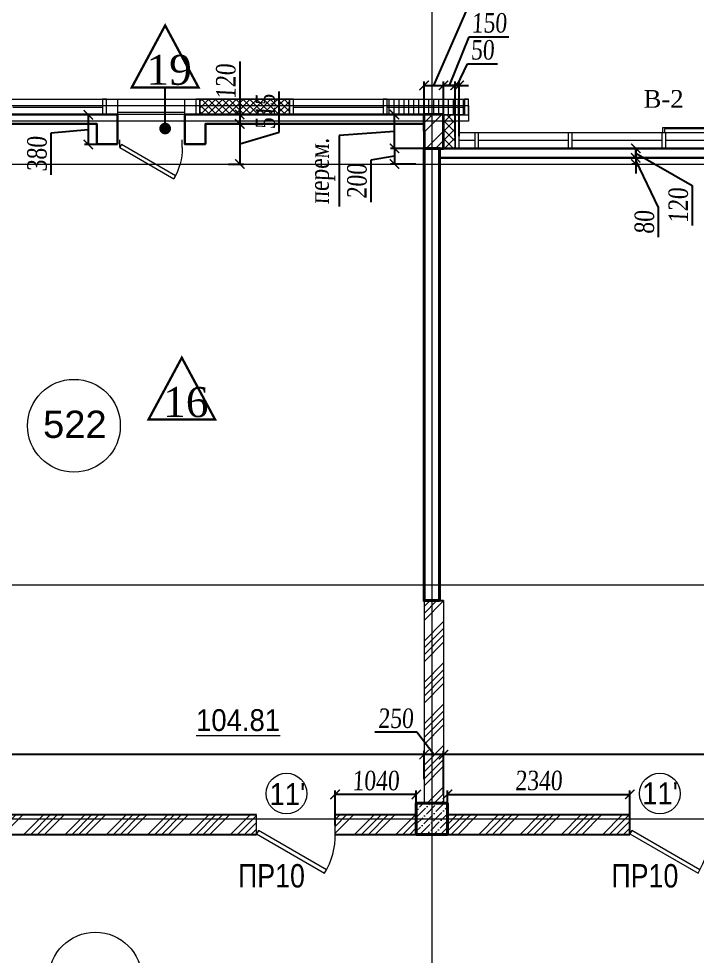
# Model space of a CAD drawing. Header units: inches. Extents: x -407541 to 6688123, y -998590 to 1205599.
# Drawn here: x 139605 to 148307, y 261675 to 273700 of the extents above; entities that cross this region are included whole.
import ezdxf

# ---------------------------------------------------------------- set-up
doc = ezdxf.new("R2010")
doc.units = ezdxf.units.IN
doc.header["$MEASUREMENT"] = 0
doc.linetypes.add('ACAD_ISO04W100', pattern=[30, 24, -3, 0, -3])
for name, color, linetype, lineweight in [('ведомость витражей', 224, 'Continuous', 13), ('ведомость проемов', 3, 'Continuous', 9), ('ВЕНТ фасад', 230, 'Continuous', 9), ('ВИТРАЖ', 145, 'Continuous', 9), ('двери', 123, 'Continuous', 13), ('КИРПИЧ', 30, 'Continuous', 35), ('марки полов', 140, 'Continuous', 5), ('МОНОЛИТ', 5, 'Continuous', 40), ('Ограждения', 110, 'Continuous', 18), ('Оси', 254, 'ACAD_ISO04W100', 5), ('ПЕРЕГОРОДКА', 7, 'Continuous', 25), ('Перемычки', 21, 'Continuous', 13), ('площади', 40, 'Continuous', 9), ('размер внутр', 142, 'Continuous', 5), ('УТЕПЛИТЕЛЬ', 92, 'Continuous', 9), ('Цоколь', 21, 'Continuous', 30), ('Штриховка', 7, 'Continuous', 9), ('ШТРИХОВКА КИРПИЧ', 30, 'Continuous', 9), ('Экспликацийа', 7, 'Continuous', 18)]:
    doc.layers.add(name, color=color, linetype=linetype, lineweight=lineweight)
doc.layers.add('РЕАЛЬНЫЙ ВИТРАЖ', color=120, linetype='Continuous', lineweight=5, plot=False)
doc.styles.get("Standard").update_dxf_attribs({"font": 'arial.ttf'})
doc.styles.add('style1', font='arial.ttf', dxfattribs={"width": 0.9, "height": 500})
doc.styles.add('STYLE2', font='times.ttf', dxfattribs={"width": 0.8, "oblique": 3})
doc.styles.add('Times', font='times.ttf')
doc.styles.add('стиль1', font='times.ttf')
doc.dimstyles.new('vnytren', dxfattribs={"dimtxt": 250, "dimasz": 120, "dimexe": 50, "dimexo": 0, "dimgap": 50, "dimtad": 1, "dimdec": 0, "dimzin": 0, "dimdsep": 46, "dimtxsty": 'STYLE2', "dimblk": 'ARCHTICK', "dimcen": 0, "dimadec": 0, "dimazin": 0, "dimtfac": 1, "dimtdec": 0, "dimtmove": 1, "dimatfit": 2, "dimldrblk": 'DOT', "dimfxl": 1, "dimtolj": 1, "dimtzin": 0, "dimarcsym": 0})
doc.dimstyles.new('для 100 масштаба', dxfattribs={"dimtxt": 200, "dimasz": 150, "dimexe": 70, "dimexo": 0, "dimgap": 50, "dimtad": 1, "dimdec": 0, "dimrnd": 5, "dimzin": 0, "dimdsep": 46, "dimtxsty": 'Standard', "dimblk": 'ARCHTICK', "dimcen": 0, "dimadec": 0, "dimazin": 0, "dimtfac": 1, "dimtdec": 0, "dimtmove": 1, "dimatfit": 2, "dimldrblk": 'DOT', "dimfxl": 1, "dimtolj": 1, "dimtzin": 0, "dimarcsym": 0})

# ---------------------------------------------------------------- blocks, each defined once
blk = doc.blocks.new('*U23')
for p, q in [((-800, 0), (-800, 100)), ((0, 0), (0, 100))]:
    blk.add_line(p, q)
blk.add_lwpolyline([(0, 0), (-693, -400), (-715, -362), (-22, 38)], close=True)
blk.add_arc((0, 0), 800, 180, 210)
blk = doc.blocks.new('_ARCHTICK')
at = {"color": 0, "linetype": 'ByBlock', "const_width": 0.15}
blk.add_lwpolyline([(-0.5, -0.5), (0.5, 0.5)], dxfattribs=at)
blk = doc.blocks.new('*D1615')
at = {"layer": 'размер внутр', "color": 0, "lineweight": -2, "transparency": 16777216}
for p, q in [((145053, 263759), (145053, 264311)), ((156703, 264261), (145053, 264261)), ((156703, 263869), (156703, 264311))]:
    blk.add_line(p, q, dxfattribs=at)
at = {"layer": 'размер внутр', "color": 0, "lineweight": -2, "transparency": 16777216, "xscale": 120, "yscale": 120, "zscale": 120, "rotation": 180}
blk.add_blockref('_ARCHTICK', (145053, 264261), dxfattribs=at)
at = {"layer": 'размер внутр', "color": 0, "lineweight": -2, "transparency": 16777216, "xscale": 120, "yscale": 120, "zscale": 120}
blk.add_blockref('_ARCHTICK', (156703, 264261), dxfattribs=at)
at = {"layer": 'размер внутр', "color": 0, "transparency": 16777216, "insert": (150878, 264438), "char_height": 250, "attachment_point": 5, "style": 'STYLE2'}
blk.add_mtext('\\A1;11650', dxfattribs=at)
blk = doc.blocks.new('_Dot')
at = {"color": 0, "linetype": 'ByBlock', "lineweight": -2}
blk.add_line((-0.5, 0), (-1, 0), dxfattribs=at)
at = {"color": 0, "linetype": 'ByBlock', "const_width": 0.5}
blk.add_lwpolyline([(-0.25, 0, 1), (0.25, 0, 1)], format="xyb", close=True, dxfattribs=at)
blk = doc.blocks.new('*D1616')
at = {"layer": 'размер внутр', "color": 0, "lineweight": -2, "transparency": 16777216}
for p, q in [((144709, 264549), (144170, 264549)), ((144928, 264261), (144709, 264549)), ((144803, 263946), (144803, 264311)), ((145053, 264261), (144803, 264261)), ((145053, 263759), (145053, 264311))]:
    blk.add_line(p, q, dxfattribs=at)
at = {"layer": 'размер внутр', "color": 0, "lineweight": -2, "transparency": 16777216, "xscale": 120, "yscale": 120, "zscale": 120, "rotation": 180}
blk.add_blockref('_ARCHTICK', (144803, 264261), dxfattribs=at)
at = {"layer": 'размер внутр', "color": 0, "lineweight": -2, "transparency": 16777216, "xscale": 120, "yscale": 120, "zscale": 120}
blk.add_blockref('_ARCHTICK', (145053, 264261), dxfattribs=at)
at = {"layer": 'размер внутр', "color": 0, "transparency": 16777216, "insert": (144440, 264726), "char_height": 250, "attachment_point": 5, "style": 'STYLE2'}
blk.add_mtext('\\A1;250', dxfattribs=at)
blk = doc.blocks.new('*D1617')
at = {"layer": 'размер внутр', "color": 0, "lineweight": -2, "transparency": 16777216}
for p, q in [((132953, 263804), (132953, 264311)), ((144803, 264261), (132953, 264261)), ((144803, 263946), (144803, 264311))]:
    blk.add_line(p, q, dxfattribs=at)
at = {"layer": 'размер внутр', "color": 0, "lineweight": -2, "transparency": 16777216, "xscale": 120, "yscale": 120, "zscale": 120, "rotation": 180}
blk.add_blockref('_ARCHTICK', (132953, 264261), dxfattribs=at)
at = {"layer": 'размер внутр', "color": 0, "lineweight": -2, "transparency": 16777216, "xscale": 120, "yscale": 120, "zscale": 120}
blk.add_blockref('_ARCHTICK', (144803, 264261), dxfattribs=at)
at = {"layer": 'размер внутр', "color": 0, "transparency": 16777216, "insert": (138878, 264438), "char_height": 250, "attachment_point": 5, "style": 'STYLE2'}
blk.add_mtext('\\A1;11851', dxfattribs=at)
blk = doc.blocks.new('*D1840')
at = {"layer": 'размер внутр', "color": 0, "lineweight": -2, "transparency": 16777216}
for p, q in [((144803, 272037), (144374, 272037)), ((144424, 272037), (144424, 271837)), ((144424, 271937), (144121, 271887)), ((144121, 271887), (144121, 271348)), ((144700, 271837), (144374, 271837))]:
    blk.add_line(p, q, dxfattribs=at)
at = {"layer": 'размер внутр', "color": 0, "lineweight": -2, "transparency": 16777216, "xscale": 120, "yscale": 120, "zscale": 120}
for p, rotation in [((144424, 272037), 90), ((144424, 271837), 270)]:
    blk.add_blockref('_ARCHTICK', p, dxfattribs=dict(at, rotation=rotation))
at = {"layer": 'размер внутр', "color": 0, "transparency": 16777216, "insert": (143944, 271618), "char_height": 250, "attachment_point": 5, "rotation": 90, "style": 'STYLE2'}
blk.add_mtext('\\A1;200', dxfattribs=at)
blk = doc.blocks.new('*D3592')
at = {"layer": 'размер внутр', "color": 0, "lineweight": -2, "transparency": 16777216}
for p, q in [((144928, 272846), (145359, 273834)), ((145359, 273834), (145898, 273834)), ((144803, 272209), (144803, 272896)), ((145053, 272209), (145053, 272896)), ((144803, 272846), (145053, 272846))]:
    blk.add_line(p, q, dxfattribs=at)
at = {"layer": 'размер внутр', "color": 0, "lineweight": -2, "transparency": 16777216, "xscale": 120, "yscale": 120, "zscale": 120, "rotation": 180}
blk.add_blockref('_ARCHTICK', (144803, 272846), dxfattribs=at)
at = {"layer": 'размер внутр', "color": 0, "lineweight": -2, "transparency": 16777216, "xscale": 120, "yscale": 120, "zscale": 120}
blk.add_blockref('_ARCHTICK', (145053, 272846), dxfattribs=at)
at = {"layer": 'размер внутр', "color": 0, "transparency": 16777216, "insert": (145629, 274011), "char_height": 250, "attachment_point": 5, "style": 'STYLE2'}
blk.add_mtext('\\A1;250', dxfattribs=at)
blk = doc.blocks.new('*D3591')
at = {"layer": 'размер внутр', "color": 0, "lineweight": -2, "transparency": 16777216}
for p, q in [((145128, 272846), (145381, 273469)), ((145381, 273469), (145892, 273469)), ((145053, 272209), (145053, 272896)), ((145203, 272190), (145203, 272896)), ((145053, 272846), (145203, 272846))]:
    blk.add_line(p, q, dxfattribs=at)
at = {"layer": 'размер внутр', "color": 0, "lineweight": -2, "transparency": 16777216, "xscale": 120, "yscale": 120, "zscale": 120, "rotation": 180}
blk.add_blockref('_ARCHTICK', (145053, 272846), dxfattribs=at)
at = {"layer": 'размер внутр', "color": 0, "lineweight": -2, "transparency": 16777216, "xscale": 120, "yscale": 120, "zscale": 120}
blk.add_blockref('_ARCHTICK', (145203, 272846), dxfattribs=at)
at = {"layer": 'размер внутр', "color": 0, "transparency": 16777216, "insert": (145637, 273646), "char_height": 250, "attachment_point": 5, "style": 'STYLE2'}
blk.add_mtext('\\A1;150', dxfattribs=at)
blk = doc.blocks.new('*D1841')
at = {"layer": 'размер внутр', "color": 0, "lineweight": -2, "transparency": 16777216}
for p, q in [((145228, 272846), (145360, 273123)), ((145360, 273123), (145744, 273123)), ((145203, 272190), (145203, 272896)), ((145253, 272195), (145253, 272896)), ((145203, 272846), (145083, 272846)), ((145203, 272846), (145253, 272846)), ((145203, 272846), (145253, 272846)), ((145253, 272846), (145373, 272846))]:
    blk.add_line(p, q, dxfattribs=at)
at = {"layer": 'размер внутр', "color": 0, "lineweight": -2, "transparency": 16777216, "xscale": 120, "yscale": 120, "zscale": 120}
blk.add_blockref('_ARCHTICK', (145203, 272846), dxfattribs=at)
at = {"layer": 'размер внутр', "color": 0, "lineweight": -2, "transparency": 16777216, "xscale": 120, "yscale": 120, "zscale": 120, "rotation": 180}
blk.add_blockref('_ARCHTICK', (145253, 272846), dxfattribs=at)
at = {"layer": 'размер внутр', "color": 0, "transparency": 16777216, "insert": (145552, 273300), "char_height": 250, "attachment_point": 5, "style": 'STYLE2'}
blk.add_mtext('\\A1;50', dxfattribs=at)
blk = doc.blocks.new('*D3148')
at = {"layer": 'размер внутр', "color": 0, "lineweight": -2, "transparency": 16777216}
for p, q in [((140607, 272467), (140447, 272467)), ((140497, 272467), (140497, 272087)), ((140497, 272277), (140017, 272232)), ((140017, 272232), (140017, 271698)), ((140607, 272087), (140447, 272087))]:
    blk.add_line(p, q, dxfattribs=at)
at = {"layer": 'размер внутр', "color": 0, "lineweight": -2, "transparency": 16777216, "xscale": 120, "yscale": 120, "zscale": 120}
for p, rotation in [((140497, 272467), 90), ((140497, 272087), 270)]:
    blk.add_blockref('_ARCHTICK', p, dxfattribs=dict(at, rotation=rotation))
at = {"layer": 'размер внутр', "color": 0, "transparency": 16777216, "insert": (139840, 271965), "char_height": 250, "attachment_point": 5, "rotation": 90, "style": 'STYLE2'}
blk.add_mtext('\\A1;380', dxfattribs=at)
blk = doc.blocks.new('*D3175')
at = {"layer": 'размер внутр', "color": 0, "lineweight": -2, "transparency": 16777216}
for p, q in [((143663, 263357), (143663, 263800)), ((144703, 263750), (143663, 263750)), ((144703, 263487), (144703, 263800))]:
    blk.add_line(p, q, dxfattribs=at)
at = {"layer": 'размер внутр', "color": 0, "lineweight": -2, "transparency": 16777216, "xscale": 120, "yscale": 120, "zscale": 120, "rotation": 180}
blk.add_blockref('_ARCHTICK', (143663, 263750), dxfattribs=at)
at = {"layer": 'размер внутр', "color": 0, "lineweight": -2, "transparency": 16777216, "xscale": 120, "yscale": 120, "zscale": 120}
blk.add_blockref('_ARCHTICK', (144703, 263750), dxfattribs=at)
at = {"layer": 'размер внутр', "color": 0, "transparency": 16777216, "insert": (144183, 263927), "char_height": 250, "attachment_point": 5, "style": 'STYLE2'}
blk.add_mtext('\\A1;1040', dxfattribs=at)
blk = doc.blocks.new('DOOR910')
at = {"layer": 'двери'}
for p, q in [((6780604, 859520), (6780504, 859520)), ((6780604, 858510), (6780504, 858510))]:
    blk.add_line(p, q, dxfattribs=at)
blk.add_lwpolyline([(6781109, 859384), (6781066, 859409), (6780561, 858535), (6780604, 858510)], close=True, dxfattribs=at)
blk.add_arc((6780629, 858603), 917, 58.4378, 91.5622, dxfattribs=at)
blk = doc.blocks.new('*D3176')
at = {"layer": 'размер внутр', "color": 0, "lineweight": -2, "transparency": 16777216}
for p, q in [((145103, 263237), (145103, 263801)), ((145103, 263751), (147443, 263751)), ((147443, 263237), (147443, 263801))]:
    blk.add_line(p, q, dxfattribs=at)
at = {"layer": 'размер внутр', "color": 0, "lineweight": -2, "transparency": 16777216, "xscale": 120, "yscale": 120, "zscale": 120, "rotation": 180}
blk.add_blockref('_ARCHTICK', (145103, 263751), dxfattribs=at)
at = {"layer": 'размер внутр', "color": 0, "lineweight": -2, "transparency": 16777216, "xscale": 120, "yscale": 120, "zscale": 120}
blk.add_blockref('_ARCHTICK', (147443, 263751), dxfattribs=at)
at = {"layer": 'размер внутр', "color": 0, "transparency": 16777216, "insert": (146273, 263928), "char_height": 250, "attachment_point": 5, "style": 'STYLE2'}
blk.add_mtext('\\A1;2340', dxfattribs=at)
blk = doc.blocks.new('*D3590')
at = {"layer": 'размер внутр', "color": 0, "lineweight": -2, "transparency": 16777216}
for p, q in [((142439, 273150), (142439, 272472)), ((142297, 272472), (142489, 272472)), ((142439, 272472), (142439, 272352)), ((142297, 272352), (142489, 272352))]:
    blk.add_line(p, q, dxfattribs=at)
at = {"layer": 'размер внутр', "color": 0, "lineweight": -2, "transparency": 16777216, "xscale": 120, "yscale": 120, "zscale": 120}
for p, rotation in [((142439, 272472), 90), ((142439, 272352), 270)]:
    blk.add_blockref('_ARCHTICK', p, dxfattribs=dict(at, rotation=rotation))
at = {"layer": 'размер внутр', "color": 0, "transparency": 16777216, "insert": (142262, 272895), "char_height": 250, "attachment_point": 5, "rotation": 90, "style": 'STYLE2'}
blk.add_mtext('\\A1;120', dxfattribs=at)
blk = doc.blocks.new('*D3226')
at = {"layer": 'размер внутр', "color": 0, "lineweight": -2, "transparency": 16777216}
for p, q in [((142947, 272247), (142947, 272769)), ((142297, 272352), (142490, 272352)), ((142440, 272352), (142440, 271837)), ((142440, 272095), (142947, 272247)), ((142297, 271837), (142490, 271837))]:
    blk.add_line(p, q, dxfattribs=at)
at = {"layer": 'размер внутр', "color": 0, "lineweight": -2, "transparency": 16777216, "xscale": 120, "yscale": 120, "zscale": 120}
for p, rotation in [((142440, 272352), 90), ((142440, 271837), 270)]:
    blk.add_blockref('_ARCHTICK', p, dxfattribs=dict(at, rotation=rotation))
at = {"layer": 'размер внутр', "color": 0, "transparency": 16777216, "insert": (142769, 272508), "char_height": 250, "attachment_point": 5, "rotation": 90, "style": 'STYLE2'}
blk.add_mtext('\\A1;515', dxfattribs=at)
blk = doc.blocks.new('*D3593')
at = {"layer": 'размер внутр', "color": 0, "lineweight": -2, "transparency": 16777216}
for p, q in [((147319, 272037), (147569, 272037)), ((147519, 272037), (147519, 271917)), ((147319, 271917), (147569, 271917)), ((147519, 271977), (148243, 271560)), ((148243, 271560), (148243, 271049))]:
    blk.add_line(p, q, dxfattribs=at)
at = {"layer": 'размер внутр', "color": 0, "lineweight": -2, "transparency": 16777216, "xscale": 120, "yscale": 120, "zscale": 120}
for p, rotation in [((147519, 272037), 90), ((147519, 271917), 270)]:
    blk.add_blockref('_ARCHTICK', p, dxfattribs=dict(at, rotation=rotation))
at = {"layer": 'размер внутр', "color": 0, "transparency": 16777216, "insert": (148065, 271305), "char_height": 250, "attachment_point": 5, "rotation": 90, "style": 'STYLE2'}
blk.add_mtext('\\A1;120', dxfattribs=at)
blk = doc.blocks.new('*D3227')
at = {"layer": 'размер внутр', "color": 0, "lineweight": -2, "transparency": 16777216}
for p, q in [((147519, 271917), (147519, 272037)), ((147319, 271917), (147569, 271917)), ((147519, 271917), (147519, 271837)), ((147519, 271917), (147519, 271837)), ((147519, 271837), (147469, 271837)), ((147519, 271877), (147807, 271280)), ((147519, 271837), (147519, 271717)), ((147807, 271280), (147807, 270900))]:
    blk.add_line(p, q, dxfattribs=at)
at = {"layer": 'размер внутр', "color": 0, "lineweight": -2, "transparency": 16777216, "xscale": 120, "yscale": 120, "zscale": 120}
for p, rotation in [((147519, 271917), 270), ((147519, 271837), 90)]:
    blk.add_blockref('_ARCHTICK', p, dxfattribs=dict(at, rotation=rotation))
at = {"layer": 'размер внутр', "color": 0, "transparency": 16777216, "insert": (147630, 271090), "char_height": 250, "attachment_point": 5, "rotation": 90, "style": 'STYLE2'}
blk.add_mtext('\\A1;80', dxfattribs=at)
blk = doc.blocks.new('*D3589')
at = {"layer": 'размер внутр', "color": 0, "lineweight": -2, "transparency": 16777216}
for p, q in [((144873, 272472), (144374, 272472)), ((144424, 272037), (144424, 272472)), ((144424, 272255), (143713, 272203)), ((143713, 272203), (143713, 271293)), ((144873, 272037), (144374, 272037))]:
    blk.add_line(p, q, dxfattribs=at)
at = {"layer": 'размер внутр', "color": 0, "lineweight": -2, "transparency": 16777216, "xscale": 120, "yscale": 120, "zscale": 120}
for p, rotation in [((144424, 272472), 90), ((144424, 272037), 270)]:
    blk.add_blockref('_ARCHTICK', p, dxfattribs=dict(at, rotation=rotation))
at = {"layer": 'размер внутр', "color": 0, "transparency": 16777216, "insert": (143498, 271748), "char_height": 250, "attachment_point": 5, "rotation": 90, "style": 'STYLE2'}
blk.add_mtext('\\A1;{\\fTimes New Roman|b0|i0|c204|p18;перем.}', dxfattribs=at)

msp = doc.modelspace()

# ---------------------------------------------------------------- hatches: boundary and pattern name
at = {"layer": 'ВИТРАЖ', "ltscale": 0.1}
h = msp.add_hatch(dxfattribs=at)
h.set_pattern_fill('ANSI37', color=256, scale=500, style=0)
h.set_pattern_definition([(135, (171075.45, 180783.49), (44.194174, 44.194174), []), (45, (171075.45, 180783.49), (44.194174, -44.194174), [])])
h.paths.add_polyline_path([(143078.2, 272667.2), (141928.2, 272667.2), (141928.2, 272467.2), (143078.2, 272467.2)])
h = msp.add_hatch(dxfattribs=at)
h.set_pattern_fill('ANSI31', color=256, scale=20, angle=45, style=0)
h.set_pattern_definition([(90, (-6252443.616, 1479614.875), (-63.5, 1e-14), [])])
h.paths.add_polyline_path([(144328.2, 272667.2), (145323.1, 272667.2), (145323.1, 272467.4), (144328.2, 272467.4)])
at = {"layer": 'Штриховка'}
h = msp.add_hatch(dxfattribs=at)
h.set_pattern_fill('ANSI32', color=256, scale=670, style=0)
h.paths.add_polyline_path([(144803.3, 272037.2), (145053.2, 272037.2), (145053.2, 272472.2), (144802.2, 272472.2)])
h = msp.add_hatch(dxfattribs=at)
h.set_pattern_fill('ANSI37', color=256, scale=650, style=0)
h.paths.add_polyline_path([(145202.9, 272467.4), (145053.2, 272467.4), (145053.2, 272037.2), (145202.9, 272037.2)])
h = msp.add_hatch(dxfattribs=at)
h.set_pattern_fill('ANSI36', color=256, scale=500, style=0)
h.set_pattern_definition([(45, (-23999.89, 0), (33.14563, 121.533978), [156.25, -31.25, 0, -31.25])])
h.paths.add_polyline_path([(145103.4, 263637.2), (144703.4, 263637.2), (144703.4, 263237.2), (145103.4, 263237.2)])
at = {"layer": 'ШТРИХОВКА КИРПИЧ', "ltscale": 0.1}
h = msp.add_hatch(dxfattribs=at)
h.set_pattern_fill('ANSI34', color=256, scale=500, style=0)
h.paths.add_polyline_path([(120703.4, 263437.2), (119662.8, 263437.2), (119662.3, 263259.4), (119666.9, 263251.4), (119662.2, 263248.7), (119662.2, 263237), (120703.4, 263237.2)])
h.paths.add_polyline_path([(120703.4, 263487.2), (119663, 263487.5), (119662.8, 263437.2), (120703.4, 263437.2)])
h.paths.add_polyline_path([(123442.7, 263437.2), (121373.4, 263437.2), (121373.4, 263237.2), (123442.4, 263237.2, -0.0006817), (123442.4, 263239.7)])
h.paths.add_polyline_path([(126433.4, 263437.2), (124452.8, 263437.2), (124452.8, 263237.2), (126433.4, 263237.2)])
h.paths.add_polyline_path([(126903.2, 266437.2), (126703.4, 266437.2), (126703.4, 263637.2), (126859.6, 263637.2), (126903.2, 263678.5)])
h.paths.add_polyline_path([(126953.4, 266437.2), (126903.2, 266437.2), (126903.2, 263678.5), (126953.4, 263726)])
h.paths.add_polyline_path([(126903.2, 271637.2), (126703.4, 271637.2), (126703.4, 266437.2), (126903.2, 266437.2)])
h.paths.add_polyline_path([(126953.4, 271637.2), (126903.2, 271637.2), (126903.2, 266437.2), (126953.4, 266437.2)])
h.paths.add_polyline_path([(130653.1, 263437.2), (127103.4, 263437.2), (127103.4, 263237.2), (130653, 263237.2)])
h.paths.add_polyline_path([(130653.2, 263487.2), (127103.4, 263487.2), (127103.4, 263437.2), (130653.1, 263437.2)])
h.paths.add_polyline_path([(132703.3, 263437.2), (131663.2, 263437.2), (131663.2, 263237.2), (132703.2, 263237.2)])
h.paths.add_polyline_path([(132703.4, 263487.2), (131663.2, 263487.2), (131663.2, 263437.2), (132703.3, 263437.2)])
h.paths.add_polyline_path([(132903.2, 266437.2), (132703.4, 266437.2), (132703.4, 263637.2), (132903.2, 263637.2)])
h.paths.add_polyline_path([(132952.5, 266437.2), (132903.2, 266437.2), (132903.2, 263637.2), (132952.5, 263637.2)])
h.paths.add_polyline_path([(132903.2, 271636.8), (132703.4, 271636.8), (132703.4, 266437.2), (132903.2, 266437.2)])
h.paths.add_polyline_path([(132952.5, 271636.8), (132903.2, 271636.8), (132903.2, 266437.2), (132952.5, 266437.2)])
h.paths.add_polyline_path([(132953.2, 272440.5), (132953.1, 272472.2), (132953.2, 272472.2), (132953.3, 272597.2), (132903.2, 272597.2), (132903.2, 272037.2), (132953.1, 272037.2)])
h.paths.add_polyline_path([(132953.3, 272676.8), (132903.2, 272676.8), (132903.2, 272597.2), (132953.3, 272597.2)])
h.paths.add_polyline_path([(132903.2, 272676.8), (132702.9, 272676.8), (132702.9, 272597.2), (132903.2, 272597.2)])
h.paths.add_polyline_path([(132903.2, 272597.2), (132702.9, 272597.2), (132702.9, 272037.2), (132903.2, 272037.2)])
h.paths.add_polyline_path([(135183.4, 263347.2), (135183.4, 263437.2), (133103.4, 263437.2), (133103.4, 263237.2), (135183.1, 263237.2, -0.0027127), (135183.4, 263247.2)])
h.paths.add_polyline_path([(135183.4, 263487.2), (133103.4, 263487.2), (133103.4, 263437.2), (135183.4, 263437.2)])
h.paths.add_polyline_path([(138703.3, 263437.2), (136193.4, 263437.2), (136193.4, 263237.2), (138703.2, 263237.2)])
h.paths.add_polyline_path([(138703.4, 263487.2), (136193.4, 263487.2), (136193.4, 263437.2), (138703.3, 263437.2)])
h.paths.add_polyline_path([(142653.3, 263437.2), (139103.4, 263437.2), (139103.4, 263237.2), (142653.3, 263237.2)])
h.paths.add_polyline_path([(142653.3, 263487.2), (139103.4, 263487.2), (139103.4, 263437.2), (142653.3, 263437.2)])
h.paths.add_polyline_path([(144703.4, 263437.2), (143663.4, 263437.2), (143663.4, 263243.8, -0.0018036), (143663.5, 263237.2), (144703.4, 263237.2)])
h.paths.add_polyline_path([(144703.4, 263487.2), (143663.4, 263487.2), (143663.4, 263437.2), (144703.4, 263437.2)])
h.paths.add_polyline_path([(144903.2, 266237.2), (144803.2, 266237.2), (144803.2, 263637.2), (144903.2, 263637.2)])
h.paths.add_polyline_path([(145053.2, 266237.2), (145003.3, 266237.2), (144903.2, 266237.2), (144903.2, 263637.2), (145053.2, 263637.2)])
h.paths.add_polyline_path([(147442.9, 263437.2), (145103.4, 263437.2), (145103.4, 263237.2), (147442.9, 263237.2)])
h.paths.add_polyline_path([(147442.9, 263487.2), (145103.4, 263487.2), (145103.4, 263437.2), (147442.9, 263437.2)])
h.paths.add_polyline_path([(150433.4, 263437.2), (148452.9, 263437.2), (148452.9, 263247.2, -0.0027268), (148453.1, 263237.2), (150433.4, 263237.2)])
h.paths.add_polyline_path([(154653.2, 263437.2), (151103.4, 263437.2), (151103.4, 263237.2), (154653.2, 263237.2)])
h.paths.add_polyline_path([(154653.2, 263487.2), (151103.4, 263487.2), (151103.4, 263437.2), (154653.2, 263437.2)])
h.paths.add_polyline_path([(156703.4, 263437.2), (155663.2, 263437.2), (155663.2, 263247.2, -0.0027268), (155663.4, 263237.2), (156703.4, 263237.2)])
h.paths.add_polyline_path([(156703.4, 263487.2), (155663.2, 263487.2), (155663.2, 263437.2), (156703.4, 263437.2)])
h.paths.add_polyline_path([(156903.2, 266437.2), (156703.3, 266437.2), (156703.4, 263637.2), (156903.2, 263637.2)])
h.paths.add_polyline_path([(156953.4, 266437.2), (156903.2, 266437.2), (156903.2, 263637.2), (156953.4, 263637.2)])
h.paths.add_polyline_path([(156903.2, 266961.7), (156703.3, 266858.6), (156703.3, 266437.2), (156903.2, 266437.2)])
h.paths.add_polyline_path([(156953.4, 266987.5), (156903.2, 266961.7), (156903.2, 266437.2), (156953.4, 266437.2)])
h.paths.add_polyline_path([(156903.2, 270256.3), (156703.3, 270256.3), (156703.3, 266858.6), (156903.2, 266961.7)])
h.paths.add_polyline_path([(156953.4, 270256.3), (156903.2, 270256.3), (156903.2, 266961.7), (156953.4, 266987.5)])
h.paths.add_polyline_path([(156903.2, 271637.2), (156703.3, 271637.2), (156703.3, 270256.3), (156903.2, 270256.3)])
h.paths.add_polyline_path([(156953.4, 271637.2), (156903.2, 271637.2), (156903.2, 270256.3), (156953.4, 270256.3)])
h.paths.add_polyline_path([(150433.4, 263487.2), (148452.9, 263487.2), (148452.9, 263437.2), (150433.4, 263437.2)])
h.paths.add_polyline_path([(126433.4, 263487.2), (124452.8, 263487.2), (124452.8, 263437.2), (126433.4, 263437.2)])
h.paths.add_polyline_path([(123442.8, 263487.2), (121373.4, 263487.2), (121373.4, 263437.2), (123442.7, 263437.2)])

# ---------------------------------------------------------------- linework, layer by layer
at = {"layer": 'ведомость проемов'}
for centre in [(143038.5, 263761.7), (147828.1, 263761.7)]:
    msp.add_circle(centre, 261.1, dxfattribs=at)
at = {"layer": 'ВЕНТ фасад'}
msp.add_lwpolyline([(145253.1, 272387.2), (145202.9, 272387.2), (145202.9, 272037.2), (145253.1, 272037.2)], close=True, dxfattribs=at)
at = {"layer": 'ВИТРАЖ', "ltscale": 0.1}
for p, q in [((138953.2, 272667.2), (140748.1, 272667.2)), ((140873.2, 272667.2), (141733.2, 272667.2)), ((141808.3, 272667.2), (143233.2, 272667.2)), ((143168.2, 272667.2), (145368.1, 272667.2)), ((139528.2, 272567.2), (140678.2, 272567.2)), ((143128.2, 272567.2), (144278.2, 272567.2)), ((144328.2, 272567.2), (145323.1, 272567.2)), ((138953.2, 272467.2), (140678.2, 272467.2)), ((141878.2, 272467.2), (142983.3, 272467.2)), ((143128.2, 272467.2), (145368.1, 272467.2))]:
    msp.add_line(p, q, dxfattribs=at)
at = {"layer": 'ВИТРАЖ'}
for points in [[(140728.2, 272667.2), (140678.2, 272667.2), (140678.2, 272467.2), (140728.2, 272467.2)], [(141928.2, 272667.2), (141878.2, 272667.2), (141878.2, 272467.2), (141928.2, 272467.2)], [(143078.2, 272667.2), (141928.2, 272667.2), (141928.2, 272467.2), (143078.2, 272467.2)], [(143128.2, 272667.2), (143078.2, 272667.2), (143078.2, 272467.2), (143128.2, 272467.2)], [(144328.2, 272667.2), (144278.2, 272667.2), (144278.2, 272467.2), (144328.2, 272467.2)], [(145373.1, 272667.2), (145323.1, 272667.2), (145323.1, 272467.2), (145373.1, 272467.2)], [(145503.2, 272237.3), (145453.2, 272237.3), (145453.2, 272037.3), (145503.2, 272037.3)], [(146703.2, 272237.3), (146653.2, 272237.3), (146653.2, 272037.3), (146703.2, 272037.3)], [(147903.2, 272237.3), (147853.2, 272237.3), (147853.2, 272037.3), (147903.2, 272037.3)]]:
    msp.add_lwpolyline(points, close=True, dxfattribs=at)
at = {"layer": 'ВИТРАЖ', "ltscale": 0.1}
for points in [[(140728.2, 272667.2), (140873.2, 272667.2), (140873.2, 272472.2), (140728.2, 272472.2)], [(141733.2, 272667.2), (141878.2, 272667.2), (141878.2, 272472.2), (141733.2, 272472.2)], [(144328.2, 272667.2), (145323.1, 272667.2), (145323.1, 272467.4), (144328.2, 272467.4)]]:
    msp.add_lwpolyline(points, close=True, dxfattribs=at)
for points in [[(150503.3, 272237.3), (145253.1, 272237.3)], [(150513.3, 272037.3), (145193.3, 272037.3)], [(145453.2, 272137.3), (145253.1, 272137.3)], [(146653.2, 272137.3), (145503.2, 272137.3)], [(147853.2, 272137.3), (146703.2, 272137.3)], [(149053.2, 272137.3), (147903.2, 272137.3)], [(150703.1, 271917.3), (145003.2, 271917.3)], [(150703.2, 271917.3), (145003.3, 271917.3)]]:
    msp.add_lwpolyline(points, dxfattribs=at)
at = {"layer": 'КИРПИЧ'}
msp.add_lwpolyline([(144803.3, 272037.2), (145053.2, 272037.2), (145053.2, 272472.2), (144802.2, 272472.2)], close=True, dxfattribs=at)
at = {"layer": 'марки полов', "const_width": 30}
for points in [[(141055.1, 272820.4), (141482.6, 273614.9), (141910, 272820.4)], [(141268.7, 268558.3), (141696.2, 269352.8), (142123.7, 268558.3)]]:
    msp.add_lwpolyline(points, close=True, dxfattribs=at)
at = {"layer": 'МОНОЛИТ'}
for points in [[(145003.3, 266237.2), (144803.3, 266237.2), (144803.3, 272037.2), (145003.3, 272037.2)], [(144703.4, 263637.2), (145103.4, 263637.2), (145103.4, 263237.2), (144703.4, 263237.2)]]:
    msp.add_lwpolyline(points, close=True, dxfattribs=at)
at = {"layer": 'Ограждения', "color": 110, "linetype": 'Continuous', "lineweight": 15}
msp.add_lwpolyline([(141733.2, 272497.4), (140873.2, 272497.4), (140873.2, 272477.4), (141733.2, 272477.4)], close=True, dxfattribs=at)
at = {"layer": 'Ограждения', "linetype": 'Continuous', "lineweight": 15}
msp.add_lwpolyline([(149088.1, 272237.3), (149068.1, 272237.3), (149068.1, 272287.2), (149043.1, 272287.2), (147888.1, 272287.2), (147888.1, 272237.3), (147868.1, 272237.3), (147868.1, 272307.2), (149088.1, 272307.2)], close=True, dxfattribs=at)
at = {"layer": 'Оси', "ltscale": 0.3}
for p, q in [((144903.2, 278737.2), (144903.2, 252403)), ((3211.5, 271837.2), (190595, 271837.2)), ((1503.2, 266437.2), (192303.2, 266437.2)), ((1503.2, 263437.2), (192303.2, 263437.2)), ((1503.2, 263437.2), (192303.2, 263437.2))]:
    msp.add_line(p, q, dxfattribs=at)
at = {"layer": 'ПЕРЕГОРОДКА', "lineweight": 5}
for p, q in [((144803.2, 266237.2), (144803.2, 263637.2)), ((145053.2, 266237.2), (145053.2, 263637.2))]:
    msp.add_line(p, q, dxfattribs=at)
at = {"layer": 'ПЕРЕГОРОДКА'}
msp.add_line((145003.3, 266237.2), (145053.2, 266237.2), dxfattribs=at)
at = {"layer": 'ПЕРЕГОРОДКА', "ltscale": 0.1}
for points in [[(142653.3, 263487.2), (139103.4, 263487.2), (139103.2, 263237.2), (142653.3, 263237.2)], [(144703.4, 263487.2), (143663.4, 263487.2)], [(147442.9, 263487.2), (145103.4, 263487.2)], [(143663.4, 263237.2), (144803.3, 263237.2)], [(144923.3, 263237.2), (144923.3, 263237.2), (147442.9, 263237.2)]]:
    msp.add_lwpolyline(points, dxfattribs=at)
at = {"layer": 'ПЕРЕГОРОДКА'}
msp.add_lwpolyline([(144803.3, 263237.2), (144803.3, 263237.2), (144923.3, 263237.2)], dxfattribs=at)
at = {"layer": 'РЕАЛЬНЫЙ ВИТРАЖ'}
msp.add_lwpolyline([(138953.2, 272587.2), (145373.1, 272587.2), (145373.1, 272387.2), (138953.2, 272387.2)], close=True, dxfattribs=at)
at = {"layer": 'УТЕПЛИТЕЛЬ', "ltscale": 0.1}
msp.add_lwpolyline([(145202.9, 272467.4), (145053.2, 272467.4), (145053.2, 272037.2), (145202.9, 272037.2)], close=True, dxfattribs=at)
at = {"layer": 'Цоколь'}
for points in [[(140873.2, 272092.2), (140873.2, 272212.2), (140873.2, 272472.2), (140728.2, 272472.2), (138953.1, 272472.2), (138953.1, 272352.2), (140607.3, 272352.2), (140607.3, 272092.2), (140873.2, 272092.2)], [(141878.2, 272472.2), (141733.2, 272472.2), (141733.2, 272212.2), (141733.2, 272092.2), (141998.2, 272092.2), (141998.2, 272352.2), (144802.5, 272352.2), (144802.2, 272472.2), (141878.2, 272472.2)]]:
    msp.add_lwpolyline(points, dxfattribs=at)
msp.add_lwpolyline([(150703.2, 272037.2), (145003.2, 272037.2), (145003.2, 271917.3), (150703.2, 271917.3)], close=True, dxfattribs=at)
at = {"layer": 'Штриховка'}
for p, q in [((142653.3, 263237.2), (142653.3, 263487.2)), ((143663.4, 263237.2), (143663.4, 263487.2)), ((147442.9, 263237.2), (147442.9, 263487.2))]:
    msp.add_line(p, q, dxfattribs=at)
at = {"layer": 'Экспликацийа'}
for centre in [(140312.7, 268480), (140588, 261389.5)]:
    msp.add_circle(centre, 595, dxfattribs=at)

# ---------------------------------------------------------------- block references
at = {"layer": 'двери', "xscale": -1}
msp.add_blockref('*U23', (140901.4, 272047.4), dxfattribs=at)
at = {"layer": 'двери', "rotation": 270}
for p in [(-715856.4, 7043851.1), (-711066.8, 7043851.1)]:
    msp.add_blockref('DOOR910', p, dxfattribs=at)

# ---------------------------------------------------------------- texts
at = {"layer": 'ведомость витражей', "style": 'Times'}
msp.add_text('В-2', height=226.8, rotation=0, dxfattribs=at).set_placement((147619.2, 272559.2))
at = {"layer": 'ведомость проемов', "char_height": 280, "width": 4068.199, "attachment_point": 7, "style": 'style1'}
for insert in [(142821.9, 263615.9), (147601.2, 263624.4)]:
    msp.add_mtext("11'", dxfattribs=dict(at, insert=insert))
at = {"layer": 'марки полов', "char_height": 385, "width": 645.369, "attachment_point": 1, "style": 'стиль1'}
for s, insert in [('19', (141243.4, 273238.5)), ('16', (141457.1, 268976.4))]:
    msp.add_mtext(s, dxfattribs=dict(at, insert=insert))
at = {"layer": 'Перемычки', "width": 0.82}
for p in [(142417.1, 262557.2), (147206.7, 262557.2)]:
    msp.add_text('ПР10', height=300, rotation=359.99787, dxfattribs=at).set_placement(p)
at = {"layer": 'площади', "insert": (142956.1, 264844.1), "char_height": 280, "width": 1499.075, "attachment_point": 3, "style": 'style1'}
msp.add_mtext('{\\L104.81}', dxfattribs=at)
at = {"layer": 'Экспликацийа', "insert": (140732.3, 268318.5), "char_height": 350, "width": 4589.447, "attachment_point": 9}
msp.add_mtext('{\\fArial|b0|i0|c204|p34;522}', dxfattribs=at)

# ---------------------------------------------------------------- dimensions: what is measured, and where the dimension line sits
at = {"layer": 'размер внутр'}
for base, p1, p2, picture, middle in [((145053.2, 272846.3), (144802.8, 272209), (145053.2, 272209), '*D3592', (145409.3, 273834.1)), ((145202.9, 272846.3), (145053.2, 272209), (145202.9, 272190.4), '*D3591', (145431.3, 273468.8)), ((145253.1, 272846.3), (145202.9, 272190.4), (145253.1, 272195.3), '*D1841', (145410.1, 273123)), ((144803.2, 264261.3), (145053.2, 263758.7), (144803.2, 263946.5), '*D1616', (144659.3, 264548.9))]:
    dim = msp.add_linear_dim(base=base, p1=p1, p2=p2, dimstyle='vnytren', dxfattribs=at)
    dim.commit()
    dim.dimension.update_dxf_attribs({"geometry": picture, "text_midpoint": middle, "dimtype": 160})
for base, p1, p2, picture, middle in [((142439.3, 272352.2), (142297.5, 272472.2), (142297.5, 272352.2), '*D3590', (142439.3, 272894.7)), ((140497.1, 272087.2), (140607.3, 272467.2), (140607.3, 272087.2), '*D3148', (140017.1, 272182)), ((144424, 271837.2), (144803.3, 272037.2), (144700.4, 271837.2), '*D1840', (144121.1, 271837.2)), ((147518.9, 271917.2), (147318.7, 272037.1), (147318.7, 271917.2), '*D3593', (148242.7, 271510.3)), ((147518.9, 271837.1), (147318.7, 271917.2), (147518.9, 271837.1), '*D3227', (147807.2, 271230))]:
    dim = msp.add_linear_dim(base=base, p1=p1, p2=p2, angle=90, dimstyle='vnytren', dxfattribs=at)
    dim.commit()
    dim.dimension.update_dxf_attribs({"geometry": picture, "text_midpoint": middle, "dimtype": 160})
dim = msp.add_linear_dim(base=(142440.1, 271837.2), p1=(142297.5, 272352.2), p2=(142297.5, 271837.2), angle=90, dimstyle='vnytren', dxfattribs=at)
dim.commit()
dim.dimension.update_dxf_attribs({"geometry": '*D3226', "text_midpoint": (142769.4, 272296.7)})
dim = msp.add_linear_dim(base=(144424, 272472.3), p1=(144873.1, 272037.2), p2=(144872.7, 272472.3), angle=90, text='{\\fTimes New Roman|b0|i0|c204|p18;перем.}', dimstyle='vnytren', dxfattribs=at)
dim.commit()
dim.dimension.update_dxf_attribs({"geometry": '*D3589', "text_midpoint": (143712.5, 272152.5), "dimtype": 160})
for base, p1, p2, picture, middle in [((132952.5, 264261.3), (144803.2, 263946.5), (132952.5, 263803.7), '*D1617', (138877.9, 264438.4)), ((145053.2, 264261.3), (156703.4, 263869), (145053.2, 263758.7), '*D1615', (150878.3, 264438.4)), ((143663.4, 263750.2), (144703.4, 263487.2), (143663.4, 263357.2), '*D3175', (144183.4, 263927.3)), ((147442.8713, 263750.6769), (145103.3554, 263237.2089), (147442.8713, 263237.2089), '*D3176', (146273.1134, 263927.8399))]:
    dim = msp.add_linear_dim(base=base, p1=p1, p2=p2, dimstyle='vnytren', dxfattribs=at)
    dim.commit()
    dim.dimension.update_dxf_attribs({"geometry": picture, "text_midpoint": middle})

# ---------------------------------------------------------------- leaders
at = {"layer": 'марки полов'}
msp.add_leader([(141482.6, 272292.4), (141482.6, 272820.4)], dimstyle='для 100 масштаба', override={"dimgap": 50, "dimtad": 0}, dxfattribs=at)

doc.saveas('drawing.dxf')
